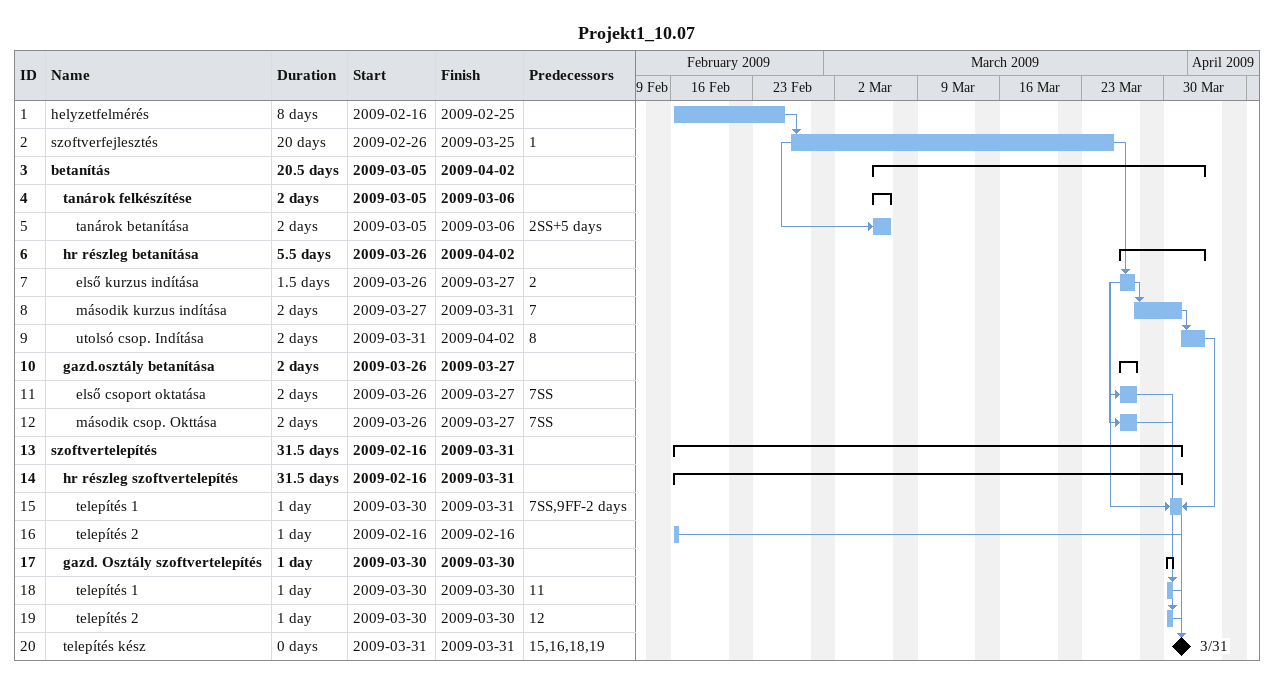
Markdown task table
Projekt1_10.07

| ID | Level | Task | Duration | Start | Finish | Predecessors |
|---|---|---|---|---|---|---|
| 1 | 1 | helyzetfelmérés | 8d | 2009-02-16 | 2009-02-25 |  |
| 2 | 1 | szoftverfejlesztés | 20d | 2009-02-26 | 2009-03-25 | 1 |
| 3 | 1 | **betanítás** | 20.5d | 2009-03-05 | 2009-04-02 |  |
| 4 | 2 | **tanárok felkészítése** | 2d | 2009-03-05 | 2009-03-06 |  |
| 5 | 3 | tanárok betanítása | 2d | 2009-03-05 | 2009-03-06 | 2SS+5d |
| 6 | 2 | **hr részleg betanítása** | 5.5d | 2009-03-26 | 2009-04-02 |  |
| 7 | 3 | első kurzus indítása | 1.5d | 2009-03-26 | 2009-03-27 | 2 |
| 8 | 3 | második kurzus indítása | 2d | 2009-03-27 | 2009-03-31 | 7 |
| 9 | 3 | utolsó csop. Indítása | 2d | 2009-03-31 | 2009-04-02 | 8 |
| 10 | 2 | **gazd.osztály betanítása** | 2d | 2009-03-26 | 2009-03-27 |  |
| 11 | 3 | első csoport oktatása | 2d | 2009-03-26 | 2009-03-27 | 7SS |
| 12 | 3 | második csop. Okttása | 2d | 2009-03-26 | 2009-03-27 | 7SS |
| 13 | 1 | **szoftvertelepítés** | 31.5d | 2009-02-16 | 2009-03-31 |  |
| 14 | 2 | **hr részleg szoftvertelepítés** | 31.5d | 2009-02-16 | 2009-03-31 |  |
| 15 | 3 | telepítés 1 | 1d | 2009-03-30 | 2009-03-31 | 7SS, 9FF-2d |
| 16 | 3 | telepítés 2 | 1d | 2009-02-16 | 2009-02-16 |  |
| 17 | 2 | **gazd. Osztály szoftvertelepítés** | 1d | 2009-03-30 | 2009-03-30 |  |
| 18 | 3 | telepítés 1 | 1d | 2009-03-30 | 2009-03-30 | 11 |
| 19 | 3 | telepítés 2 | 1d | 2009-03-30 | 2009-03-30 | 12 |
| 20 | 2 | telepítés kész | 0d | 2009-03-31 | 2009-03-31 | 15, 16, 18, 19 |
